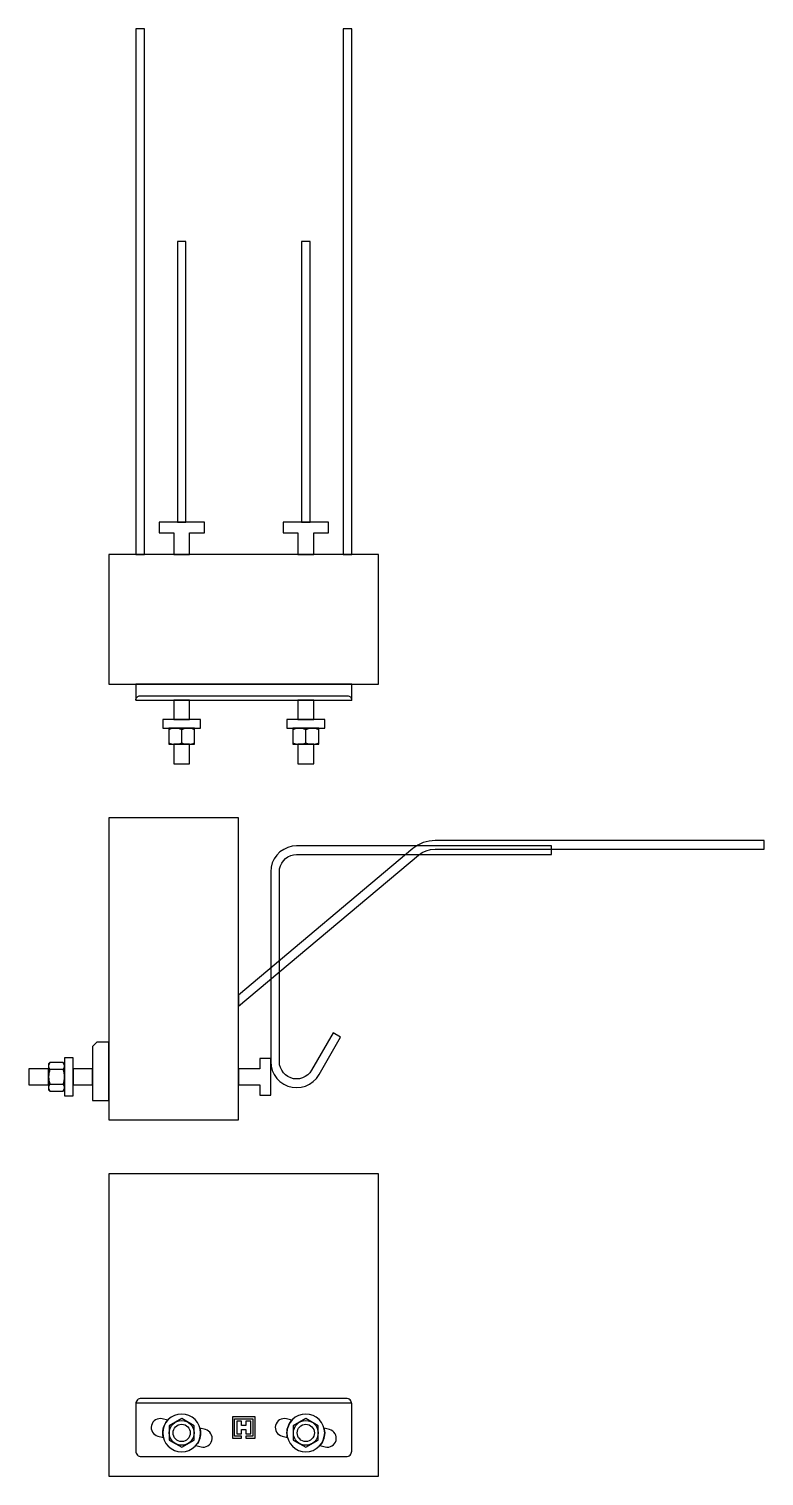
# Model space of a CAD drawing. Extents: x -74 to 607, y -734 to 607.
import ezdxf

# ---------------------------------------------------------------- set-up
doc = ezdxf.new("R2010")
doc.units = 0
doc.layers.add('Halfen', color=7, linetype='CONTINUOUS')

msp = doc.modelspace()

# ---------------------------------------------------------------- linework, layer by layer
at = {"layer": 'Halfen', "color": 7}
for p, q in [((67.5, -55.8), (67.5, -41)), ((182.5, -55.8), (182.5, -41)), ((-55.8, -357.072), (-41, -357.072)), ((-55.8, -370.928), (-41, -370.928)), ((25.101, -666), (224.899, -666))]:
    msp.add_line(p, q, dxfattribs=at)
for points in [[(25, 607.068), (25, 120), (33, 120), (33, 607.068)], [(217, 607.068), (217, 120), (225, 120), (225, 607.068)], [(71.5, 150), (71.5, 410), (63.5, 410), (63.5, 150)], [(186.5, 150), (186.5, 410), (178.5, 410), (178.5, 150)], [(88.5, 150), (46.5, 150), (46.5, 140), (60.175, 140), (60.175, 120), (74.825, 120), (74.825, 140), (88.5, 140)], [(203.5, 150), (161.5, 150), (161.5, 140), (175.175, 140), (175.175, 120), (189.825, 120), (189.825, 140), (203.5, 140)], [(0, 0), (250, 0), (250, 120), (0, 120)], [(25, -15), (225, -15), (225, 0), (25, 0)], [(74.825, -15), (60.175, -15), (60.175, -33), (74.825, -33)], [(189.825, -15), (175.175, -15), (175.175, -33), (189.825, -33)], [(50, -41), (85, -41), (85, -33), (50, -33)], [(165, -41), (200, -41), (200, -33), (165, -33)], [(55.5, -55.8), (79.5, -55.8), (79.5, -41), (55.5, -41)], [(170.5, -55.8), (194.5, -55.8), (194.5, -41), (170.5, -41)], [(74.825, -55.8), (60.175, -55.8), (60.175, -74), (74.825, -74)], [(189.825, -55.8), (175.175, -55.8), (175.175, -74), (189.825, -74)], [(0, -404), (120, -404), (120, -124), (0, -124)], [(607.068, -145.064), (302.259, -145.064), (296.702, -145.55), (291.315, -146.994), (286.259, -149.351), (281.69, -152.551), (120, -288.225), (120, -298.668), (286.832, -158.679), (290.259, -156.28), (294.051, -154.512), (298.092, -153.429), (302.259, -153.064), (607.068, -153.064)], [(207.856, -323.359), (187.856, -358), (186.257, -360.285), (184.285, -362.257), (182, -363.856), (179.472, -365.035), (176.778, -365.757), (174, -366), (171.222, -365.757), (168.528, -365.035), (166, -363.856), (163.715, -362.257), (161.743, -360.285), (160.144, -358), (158.965, -355.472), (158.243, -352.778), (158, -350), (158, -174), (158.243, -171.222), (158.965, -168.528), (160.144, -166), (161.743, -163.715), (163.715, -161.743), (166, -160.144), (168.528, -158.965), (171.222, -158.243), (174, -158), (410, -158), (410, -150), (174, -150), (169.832, -150.365), (165.792, -151.447), (162, -153.215), (158.573, -155.615), (155.615, -158.573), (153.215, -162), (151.447, -165.792), (150.365, -169.832), (150, -174), (150, -350), (150.365, -354.168), (151.447, -358.208), (153.215, -362), (155.615, -365.427), (158.573, -368.385), (162, -370.785), (165.792, -372.553), (169.832, -373.635), (174, -374), (178.168, -373.635), (182.208, -372.553), (186, -370.785), (189.427, -368.385), (192.385, -365.427), (194.785, -362), (214.785, -327.359)], [(-15, -386), (0, -386), (0, -332), (-11, -332), (-15, -336)], [(-41, -381.5), (-33, -381.5), (-33, -346.5), (-41, -346.5)], [(150, -347), (140, -347), (140, -356.675), (120, -356.675), (120, -371.325), (140, -371.325), (140, -381), (150, -381)], [(-55.8, -356.675), (-74, -356.675), (-74, -371.325), (-55.8, -371.325)], [(-54.566, -377.375), (-42.234, -377.375), (-41, -376.141), (-41, -351.859), (-42.234, -350.625), (-54.566, -350.625), (-55.8, -351.859), (-55.8, -376.141)], [(-15, -356.675), (-33, -356.675), (-33, -371.325), (-15, -371.325)], [(0, -734), (250, -734), (250, -454), (0, -454)], [(25, -711), (25.096, -711.975), (25.381, -712.913), (25.843, -713.778), (26.464, -714.536), (27.222, -715.157), (28.087, -715.619), (29.025, -715.904), (30, -716), (220, -716), (220.975, -715.904), (221.913, -715.619), (222.778, -715.157), (223.536, -714.536), (224.157, -713.778), (224.619, -712.913), (224.904, -711.975), (225, -711), (225, -667), (224.904, -666.025), (224.619, -665.087), (224.157, -664.222), (223.536, -663.464), (222.778, -662.843), (221.913, -662.381), (220.975, -662.096), (220, -662), (30, -662), (29.025, -662.096), (28.087, -662.381), (27.222, -662.843), (26.464, -663.464), (25.843, -664.222), (25.381, -665.087), (25.096, -666.025), (25, -667)], [(47.896, -680.76), (46.281, -680.841), (44.712, -681.235), (43.251, -681.928), (41.953, -682.893), (40.868, -684.093), (40.038, -685.481), (39.495, -687.004), (39.26, -688.604), (39.341, -690.219), (39.735, -691.788), (40.428, -693.249), (41.393, -694.547), (42.593, -695.632), (43.981, -696.462), (45.504, -697.005), (50.549, -698.263), (50.336, -697.414), (50.084, -695.715), (50, -694), (50.084, -692.285), (50.336, -690.586), (50.754, -688.92), (51.332, -687.303), (52.066, -685.751), (52.949, -684.278), (53.972, -682.898), (54.554, -682.256), (49.496, -680.995)], [(85, -694), (84.664, -690.586), (83.668, -687.303), (82.051, -684.278), (79.874, -681.626), (77.222, -679.449), (74.197, -677.832), (70.914, -676.836), (67.5, -676.5), (64.086, -676.836), (60.803, -677.832), (57.778, -679.449), (55.126, -681.626), (52.949, -684.278), (51.332, -687.303), (50.336, -690.586), (50, -694), (50.336, -697.414), (51.332, -700.697), (52.949, -703.722), (55.126, -706.374), (57.778, -708.551), (60.803, -710.168), (64.086, -711.164), (67.5, -711.5), (70.914, -711.164), (74.197, -710.168), (77.222, -708.551), (79.874, -706.374), (82.051, -703.722), (83.668, -700.697), (84.664, -697.414)], [(67.5, -707.375), (79.083, -700.688), (79.083, -687.312), (67.5, -680.625), (55.917, -687.312), (55.917, -700.688)], [(114.5, -699), (123, -699), (123, -697), (116.5, -697), (116.5, -681), (133.5, -681), (133.5, -697), (127, -697), (127, -699), (135.5, -699), (135.5, -679), (114.5, -679)], [(118.5, -695), (123, -695), (123, -691), (127, -691), (127, -695), (131.5, -695), (131.5, -683), (127, -683), (127, -687), (123, -687), (123, -683), (118.5, -683)], [(162.896, -680.76), (161.281, -680.841), (159.712, -681.235), (158.251, -681.928), (156.953, -682.893), (155.868, -684.093), (155.038, -685.481), (154.495, -687.004), (154.26, -688.604), (154.341, -690.219), (154.735, -691.788), (155.428, -693.249), (156.393, -694.547), (157.593, -695.632), (158.981, -696.462), (160.504, -697.005), (165.549, -698.263), (165.336, -697.414), (165.084, -695.715), (165, -694), (165.084, -692.285), (165.336, -690.586), (165.754, -688.92), (166.332, -687.303), (167.066, -685.751), (167.949, -684.278), (168.972, -682.898), (169.554, -682.256), (164.496, -680.995)], [(200, -694), (199.664, -690.586), (198.668, -687.303), (197.051, -684.278), (194.874, -681.626), (192.222, -679.449), (189.197, -677.832), (185.914, -676.836), (182.5, -676.5), (179.086, -676.836), (175.803, -677.832), (172.778, -679.449), (170.126, -681.626), (167.949, -684.278), (166.332, -687.303), (165.336, -690.586), (165, -694), (165.336, -697.414), (166.332, -700.697), (167.949, -703.722), (170.126, -706.374), (172.778, -708.551), (175.803, -710.168), (179.086, -711.164), (182.5, -711.5), (185.914, -711.164), (189.197, -710.168), (192.222, -708.551), (194.874, -706.374), (197.051, -703.722), (198.668, -700.697), (199.664, -697.414)], [(182.5, -707.375), (194.083, -700.688), (194.083, -687.312), (182.5, -680.625), (170.917, -687.312), (170.917, -700.688)], [(84.444, -689.709), (84.664, -690.586), (84.916, -692.285), (85, -694), (84.916, -695.715), (84.664, -697.414), (84.246, -699.08), (83.668, -700.697), (82.934, -702.249), (82.051, -703.722), (81.028, -705.102), (80.466, -705.722), (85.504, -706.978), (87.104, -707.214), (88.719, -707.133), (90.288, -706.738), (91.749, -706.045), (93.047, -705.08), (94.132, -703.88), (94.962, -702.492), (95.505, -700.969), (95.741, -699.369), (95.659, -697.754), (95.265, -696.185), (94.572, -694.724), (93.607, -693.426), (92.407, -692.341), (91.019, -691.511), (89.496, -690.968)], [(199.444, -689.709), (199.664, -690.586), (199.916, -692.285), (200, -694), (199.916, -695.715), (199.664, -697.414), (199.246, -699.08), (198.668, -700.697), (197.934, -702.249), (197.051, -703.722), (196.028, -705.102), (195.466, -705.722), (200.504, -706.978), (202.104, -707.214), (203.719, -707.133), (205.288, -706.738), (206.749, -706.045), (208.047, -705.08), (209.132, -703.88), (209.962, -702.492), (210.505, -700.969), (210.74, -699.369), (210.659, -697.754), (210.265, -696.185), (209.572, -694.724), (208.607, -693.426), (207.407, -692.341), (206.019, -691.511), (204.496, -690.968)]]:
    msp.add_lwpolyline(points, close=True, dxfattribs=at)
msp.add_lwpolyline([(25, -15), (25.077, -14.22), (25.304, -13.469), (25.674, -12.778), (26.172, -12.172), (26.778, -11.674), (27.469, -11.304), (28.22, -11.077), (29, -11), (221, -11), (221.78, -11.077), (222.531, -11.304), (223.222, -11.674), (223.828, -12.172), (224.326, -12.778), (224.696, -13.469), (224.923, -14.22), (225, -15)], dxfattribs=at)
for centre, radius in [((67.5, -694), 11.5), ((182.5, -694), 11.5), ((67.5, -694), 8), ((182.5, -694), 8)]:
    msp.add_circle(centre, radius, dxfattribs=at)
for centre, radius, start, end in [((61.5, -54.375), 13.375, 63.346222, 116.653778), ((73.5, -54.375), 13.375, 63.346222, 116.653778), ((176.5, -54.375), 13.375, 63.346222, 116.653778), ((188.5, -54.375), 13.375, 63.346222, 116.653778), ((61.5, -42.425), 13.375, 243.346222, 296.653778), ((73.5, -42.425), 13.375, 243.346222, 296.653778), ((176.5, -42.425), 13.375, 243.346222, 296.653778), ((188.5, -42.425), 13.375, 243.346222, 296.653778), ((-50.322, -354.089), 5.478, 140.779022, 219.220978), ((-35.738, -364), 20.062, 159.798004, 200.201996), ((-46.478, -354.089), 5.478, -39.220978, 39.220982), ((-61.062, -364), 20.062, -20.201996, 20.202003), ((-50.322, -373.911), 5.478, 140.779022, 219.220978), ((-46.478, -373.911), 5.478, -39.220978, 39.220982)]:
    msp.add_arc(centre, radius, start, end, dxfattribs=at)

doc.saveas('drawing.dxf')
